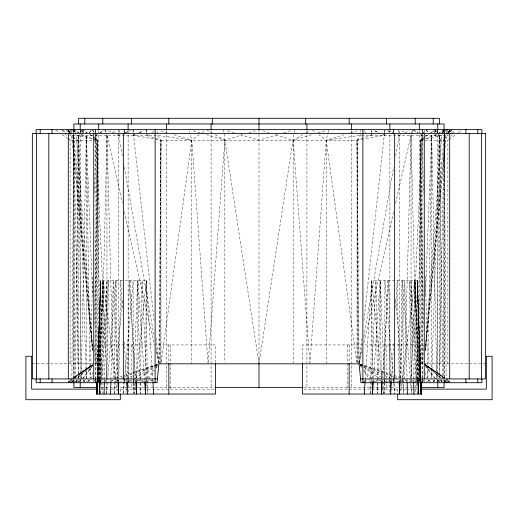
<?xml version="1.0" encoding="UTF-8"?>
<svg xmlns="http://www.w3.org/2000/svg" width="518" height="518" viewBox="0 0 518 518"><rect width="100%" height="100%" fill="white"/><g stroke="black" fill="none" stroke-linecap="round" stroke-linejoin="round"><path stroke-width="0.39" stroke-dasharray="2.59 1.94" d="M73.737 378.93L73.763 135.289L73.427 133.165M78.73 378.93L78.762 135.289L79.63 133.165M86.273 378.93L86.305 135.289L92.586 295.027M95.882 378.93L95.908 135.289L94.781 133.398M106.948 378.93L106.967 135.289L106.417 133.165M160.308 363.824L160.962 140.203L157.349 135.289L157.077 129.623M102.881 394.043L102.927 380.38M102.927 379.577L103.237 280.717L117.185 390.85M96.322 363.824L97.565 140.203L93.357 136.765M123.29 393.24L123.368 380.38M159.622 363.824L160.962 140.203L146.879 135.289L146.536 133.165M444.573 133.165L444.237 135.289L443.032 378.93L439.238 135.289L438.37 133.165M73.362 133.165L73.763 135.289L71.86 378.93L92.593 364.711L73.796 378.017M145.603 381.986L145.616 380.38M145.616 379.577L146.283 280.717L100.518 280.717M370.681 393.24L370.817 378.775M370.823 377.972L371.717 280.717L417.482 280.717M95.092 363.824L97.565 140.203L89.608 134.686M114.187 393.24L114.361 378.775M114.368 377.972L115.52 280.717L107.614 379.577M136.687 381.986L136.726 378.775M136.733 377.972L137.911 280.717L144.548 379.577M140.365 394.043L140.566 380.38M140.579 379.577L142.036 280.717L146.575 377.972M400.576 381.986L400.621 378.775M400.634 377.972L401.981 280.717M74.98 378.127L78.762 135.289L79.746 133.165M94.535 324.268L97.565 140.203L82.77 135.289L81.449 134.479L82.77 135.289L82.595 133.165M106.468 393.24L106.727 378.775M106.747 377.972L108.495 280.717L101.683 379.577M127.538 381.986L127.59 378.775M127.603 377.972L129.209 280.717L135.606 379.577M98.957 378.775L98.899 381.986L99.08 378.775M98.977 377.972L100.79 280.717L97.067 379.577M81.229 378.127L86.305 135.289L90.138 378.127L92.593 275.667M98.673 381.986L98.705 380.38M98.724 379.577L100.712 280.717L97.073 381.986L97.17 378.775M118.751 381.986L118.816 378.775M118.829 377.972L120.778 280.717L122.358 308.048M444.638 133.165L444.237 135.289L439.29 378.127L439.238 135.289L438.254 133.165M416.86 378.93L422.092 135.289L423.219 133.398M94.535 193.376L95.908 135.289L94.632 133.398M100.706 393.24L100.764 390.831M100.978 381.986L101.055 378.775M101.159 378.127L106.967 135.289L106.209 133.165M110.871 381.986L110.91 380.38M110.93 379.577L113.222 280.717L117.832 379.577M377.635 394.043L377.965 380.38M377.985 379.577L380.38 280.717L384.239 377.972M104.416 381.986L104.461 380.38M104.481 379.577L107.077 280.717L100.518 377.972M404.61 378.93L411.033 135.289L411.583 133.165M99.793 381.986L99.838 380.38M99.864 379.577L102.784 280.717L97.727 377.972M97.662 381.986L97.76 378.775M97.785 377.972L100.783 280.717M97.293 381.986L97.345 380.38M97.371 379.577L100.634 280.717L97.203 377.972M96.976 381.986L97.034 380.38M383.398 393.24L383.935 378.775M383.967 377.972L387.574 280.717M133.728 378.775L133.152 393.24L133.12 378.775M133.761 377.972L137.62 280.717L139.977 377.972M422.151 378.127L423.452 345.046M425.414 295.027L431.695 135.289L436.784 378.93L439.238 135.289L431.753 378.127L431.695 135.289L427.849 378.93L425.407 275.667M99.158 381.986L99.223 380.38M99.255 379.577L103.237 280.717L99.113 377.972M444.198 380.445L444.14 381.954L444.094 378.723M420.804 134.479L422.092 135.289L411.085 378.127L411.033 135.289L409.647 134.622M370.674 394.043L371.315 380.38L371.691 381.954M371.348 379.577L375.964 280.717L377.395 377.972M400.058 381.986L400.207 378.775M400.239 377.972L404.778 280.717L407.07 379.577M76.178 381.954L76.256 380.445M360.923 129.623L360.651 135.289L357.038 140.203L357.038 363.824M384.531 133.165L363.901 320.519M384.57 132.459L384.706 129.623M97.52 381.986L97.688 378.775M97.947 381.986L98.031 380.38M98.077 379.577L103.451 280.717M391.355 381.986L391.543 378.775M391.589 377.972L393.686 341.802M395.642 308.048L397.222 280.717L399.203 379.577M382.239 381.986L382.446 378.775M382.498 377.972L388.791 280.717L390.423 379.577M365.067 381.986L365.177 380.38M365.229 379.577L371.717 280.717L382.129 381.986M100.246 381.986L100.466 378.775M373.29 381.986L373.504 378.775M373.556 377.972L380.089 280.717L381.287 379.577M100.686 394.043L101.625 380.38M309.906 363.824L326.217 140.203L327.823 133.404M208.217 362.211L224.831 140.203L224.041 133.404M425.414 346.924L441.724 135.289L442.76 133.165M106.455 394.043L107.55 380.38M435.69 129.623L435.23 135.289L424.132 138.973M114.18 394.043L115.359 380.38M115.423 379.577L122.358 299.203M123.362 393.24L124.197 383.592M124.683 377.972L133.12 280.717L133.12 377.972M425.388 349.339L444.237 135.289L446.14 378.93M425.395 350.142L445.525 135.289M425.369 350.945L446.38 135.289L447.727 133.398L446.38 135.289L360.651 135.289L326.217 140.203L318.674 134.686M134.628 394.043L135.289 387.613M135.871 381.986L146.283 280.717L152.771 379.577M361.946 338.163L359.103 363.824L357.038 140.203L371.121 135.289L371.464 133.165M122.403 155.996L118.771 135.289L119.017 133.165M119.095 132.459L119.425 129.623M215.19 134.719L224.831 140.203L259 363.824L293.959 133.404M294.049 132.647L294.399 129.623M384.693 133.165L384.434 135.289L364.083 138.941M384.777 132.459L385.12 129.623M400.815 390.85L414.763 280.717L418.952 379.577M371.4 133.165L371.121 135.289L369.761 134.531M371.49 132.459L371.853 129.623M161.182 362.218L191.783 140.203L190.177 133.404M91.68 378.93L92.605 372.571M133.145 381.954L133.385 380.445M444.684 132.459L445.137 129.623L441.919 132.712M371.581 132.459L371.807 131.041M361.901 347.895L359.103 363.824L361.965 351.217M363.856 336.752L393.635 167.139M395.597 155.996L399.229 135.289L398.983 133.165M444.774 132.459L445.318 129.623M146.309 381.954L146.633 380.445M363.934 342.547L393.667 211.732M395.635 203.062L411.033 135.289L416.964 379.577M328.004 132.647L328.716 129.623M441.55 381.954L441.919 380.445M411.765 132.459L412.496 129.623M411.538 133.871L412.548 131.041M147.494 382.711L148.323 380.445M79.914 132.459L81.067 129.623L83.689 132.459M105.219 382.711L106.371 380.193M80.07 132.459L81.378 129.623L83.838 132.459M442.404 133.871L443.758 131.041M443.104 132.459L444.476 129.623M77.117 363.824L77.117 140.203L80.581 133.152M80.925 132.446L82.31 129.623L82.537 132.459M136.441 382.083L137.464 380.193M433.262 382.083L434.388 380.193M423.601 132.77L425.485 129.623L428.872 132.712M148.873 378.93L154.105 371.05M155.847 368.421L158.029 365.138M422.941 134.032L425.071 130.886M111.253 382.083L112.535 380.193M98.97 382.083L100.272 380.193M87.956 382.083L89.277 380.193M448.174 132.77L450.42 129.623L448.174 131.682M433.339 382.083L434.699 380.193M78.471 382.711L80.303 380.193M448.206 132.77L450.492 129.623M82.861 378.93L92.508 365.714M82.874 378.302L92.45 365.714M447.869 363.824L447.869 140.203L448.834 138.96M450.757 136.467L452.195 134.602M452.674 133.981L455.076 130.866M147.462 378.302L153.924 370.117M155.912 367.599L157.906 365.08M71.963 382.711L73.964 380.193M449.035 130.886L448.031 132.142L450.077 129.623M436.512 382.174L438.351 380.011M92.644 382.711L94.49 380.549M434.162 132.459L436.622 129.623L437.93 132.459M68.395 382.711L69.885 381.093M434.311 132.459L435.884 130.756M68.363 382.174L69.988 380.549M452.11 129.623L448.517 132.712L452.104 129.623L449.242 132.459L450.958 130.756M89.193 132.459L92.081 129.623L94.205 132.77M69.658 381.093L68.557 382.174L69.768 381.093M441.996 132.712L444.211 130.653M89.128 132.712L92.515 129.623L94.399 132.77M448.219 131.682L449.359 130.653M85.192 379.875L81.941 382.711L79.649 380.011M77.538 377.894L92.677 364.866L76.923 377.926M485.644 363.824L420.435 363.824L420.435 140.203L427.771 134.479M68.408 382.239L70.163 380.821M77.519 379.875L73.893 382.711L73.802 380.445M72.034 381.766L74.488 379.875M75 377.991L92.625 364.769M92.631 350.945L71.62 135.289L70.273 133.398L71.62 135.289L157.349 135.289L191.783 140.203L199.326 134.686M201.845 132.841L205.614 130.083M139.439 377.991L154.358 367.126M155.005 366.653L158.249 364.296M449.184 139.284L455.756 134.686M458.385 132.841L461.007 131.002M440.883 363.824L440.883 140.203L448.789 134.686M451.424 132.841L454.066 131.002M73.433 378.017L92.567 364.737L72.928 378.043M421.678 363.824L420.435 140.203L428.392 134.686M431.047 132.841L435.029 130.083L430.413 132.861M77.914 381.87L80.471 380.193M97.196 134.479L95.908 135.289L101.12 378.127M99.78 132.861L104.299 130.031M71.588 381.87L74.301 380.193M134.984 378.114L155.484 365.863M156.164 365.455L158.217 364.232M426.631 381.954L429.817 380.063M97.28 134.479L95.908 135.289L106.915 378.127M100.019 132.861L103.445 130.84M71.685 380.821L72.999 380.063M86.428 381.954L89.711 380.063M275.705 134.797L293.169 140.203L302.81 134.719M306.248 132.757L309.693 130.801M76.14 382.711L80.847 380.063M148.239 134.531L146.879 135.289L146.6 133.165M151.638 132.647L154.358 131.132M113.371 378.127L106.967 135.289L108.353 134.622M112.523 132.621L115.993 130.957M363.655 381.449L366.394 380.193M126.029 378.93L153.788 366.174M154.513 365.837L158.165 364.16M135.03 134.622L133.566 135.289L154.099 320.519M139.4 132.621L143.046 130.957M134.965 134.661L133.566 135.289L133.307 133.165M139.161 132.77L143.35 130.886M422.261 381.449L425.051 380.193M400.705 134.661L399.229 135.289L397.779 134.725M405.128 132.77L409.55 130.886M73.388 382.129L78.367 380.095M371.943 382.129L376.981 380.095M414.219 382.129L419.243 380.095M117.295 134.661L118.771 135.289L120.254 134.693M125.453 132.608L129.908 130.814M118.771 135.289L120.221 134.725M125.304 132.737L130.394 130.756M408.663 382.129L413.882 380.095M121.044 378.075L158.897 363.824L160.962 140.203L133.566 135.289L133.469 133.165M384.058 381.902L389.096 380.011M363.811 381.63L368.149 380.011M396.574 381.902L401.69 380.011M422.908 363.824L420.435 140.203L423.394 139.219M115.663 378.179L158.139 364.076M401.444 381.999L407.355 380.115M206.281 134.686L224.831 140.203L242.294 134.797M249.126 132.679L255.206 130.801M326.217 363.824L326.217 140.203L343.952 134.797M350.9 132.679L357.07 130.801M374.067 382.044L380.698 380.044M277.467 134.686L259 140.203L240.533 134.686M283.624 132.841L290.546 130.776M293.169 363.824L293.169 140.203L311.719 134.686M317.897 132.841L324.851 130.776M385.722 382.511L394.729 380.128M423.465 324.268L420.435 140.203L441.724 135.289M363.299 139.083L357.038 140.203L160.962 140.203L160.962 363.824M32.356 363.824L97.565 363.824L97.565 140.203L70.131 140.203L68.156 138.824M420.435 140.203L447.869 140.203M101.088 387.619L117.01 387.619M120.17 387.619L126.534 387.619M128.121 387.619L214.29 387.619M303.71 387.619L389.879 387.619M391.466 387.619L397.83 387.619M400.99 387.619L418.499 387.619M100.764 389.135L104.766 389.135M105.452 389.135L111.156 389.135M111.7 389.135L213.96 389.135M304.04 389.135L406.3 389.135M406.844 389.135L412.548 389.135M413.235 389.135L417.236 389.135M92.243 138.973L76.275 135.289L75.239 133.165L76.275 135.289L92.586 346.924M93.007 139.148L97.565 140.203M123.271 380.128L130.776 382.116M227.454 130.776L234.376 132.841M193.149 130.776L200.103 132.841M137.302 380.044L143.933 382.044M160.93 130.801L167.1 132.679M174.048 134.797L191.783 140.203L208.094 363.824M262.794 130.801L268.874 132.679M110.645 380.115L116.556 381.999M359.861 364.076L402.337 378.179M116.31 380.011L122.883 382.439M149.851 380.011L154.189 381.63M128.904 380.011L133.942 381.902M396.956 378.075L359.861 364.109L363.487 365.837M387.606 130.756L392.696 132.737M104.118 380.095L110.826 382.711M388.092 130.814L392.547 132.608M397.746 134.693L399.229 135.289L399.229 378.127M141.019 380.095L146.057 382.129M98.757 380.095L103.781 382.129M439.633 380.095L446.037 382.711M108.45 130.886L112.872 132.77M374.65 130.886L378.839 132.77M383.035 134.661L384.434 135.289L382.97 134.622M92.949 380.193L95.739 381.449M96.439 381.766L98.537 382.711M374.954 130.957L378.6 132.621M364.212 366.174L391.971 378.93M151.606 380.193L154.345 381.449M402.007 130.957L405.477 132.621M363.642 131.132L366.362 132.647M437.153 380.063L440.514 381.954M206.928 130.018L211.752 132.757M445.001 380.063L446.315 380.821M428.289 380.063L431.572 381.954M413.183 130.031L417.981 132.861M420.72 134.479L422.092 135.289L423.465 193.376M88.183 380.063L91.369 381.954M359.783 364.232L363.202 366.271M363.882 366.679L383.016 378.114M87.587 132.861L82.971 130.031L86.953 132.841M90.229 134.479L92.754 136.273M443.699 380.193L446.412 381.87M413.701 130.031L418.22 132.861M437.529 380.193L441.368 382.711M444.567 378.017L425.433 364.737L445.072 378.043M425.407 364.711L444.845 378.043M62.62 130.083L66.576 132.841M69.211 134.686L77.117 140.203M55.679 130.083L59.615 132.841M62.244 134.686L67.502 138.364M444.204 378.017L424.112 363.824L443 377.991M359.751 364.296L362.995 366.653M363.642 367.126L379.856 378.93M312.386 130.083L316.155 132.841M443.512 379.875L445.966 381.766M440.481 379.875L443.499 382.239M447.837 380.821L449.592 382.239M441.077 377.926L425.323 364.827L440.462 377.894M432.808 379.875L435.515 382.239M69.781 131.682L67.508 129.623L69.794 132.77M67.58 129.623L69.826 131.682M448.232 381.093L449.404 382.174M76.004 132.712L72.682 129.623L73.226 132.459M72.863 129.623L76.081 132.712M448.342 381.093L449.993 382.711M425.919 129.623L428.807 132.459M448.012 380.549L449.637 382.174M448.115 381.093L449.106 382.174M423.51 380.549L424.896 382.174M67.923 129.623L69.943 132.142L68.965 130.886M444.036 380.193L445.538 382.083M360.094 365.08L362.088 367.599M364.076 370.117L370.538 378.302M61.959 129.623L64.362 132.737M64.841 133.359L67.243 136.467M69.166 138.96L70.131 140.203L70.131 363.824M425.55 365.714L435.606 378.93M425.492 365.714L434.68 378.302M437.697 380.193L439.07 382.083M83.301 380.193L84.661 382.083M68.48 130.886L69.826 132.77M428.723 380.193L430.044 382.083M417.728 380.193L419.03 382.083M405.464 380.193L406.747 382.083M359.971 365.138L362.153 368.421M363.895 371.05L368.693 378.276M83.612 380.193L84.738 382.083M380.536 380.193L381.559 382.083M436.383 131.035L437.768 133.858M438.111 134.563L440.883 140.203M73.524 129.623L74.896 132.459M73.562 129.623L74.916 132.459M411.629 380.193L412.49 382.083M436.933 129.623L438.086 132.459M369.677 380.445L370.228 381.954M104.94 129.623L105.957 132.459M105.504 129.623L106.235 132.459M76.081 380.445L76.632 382.711M189.64 131.132L189.996 132.647M106.967 135.289L122.365 203.062M124.333 211.732L154.066 342.547M156.035 351.217L158.897 363.824L156.054 338.163M124.365 167.139L154.144 336.752M156.099 347.895L158.618 362.231M145.959 129.623L146.419 132.459M73.09 131.041L73.316 132.459M384.615 380.445L384.855 381.954M425.395 372.571L426.204 378.14M326.217 140.203L356.818 362.218M146.147 129.623L146.51 132.459M132.88 129.623L133.223 132.459M223.601 129.623L223.951 132.647M398.575 129.623L398.905 132.459M382.711 387.613L383.372 394.043M72.475 135.289L92.605 350.142M74.968 378.93L73.763 135.289L92.612 349.339M395.642 299.203L402.434 377.972M402.505 378.775L403.755 393.24M393.317 377.972L384.88 280.717L384.88 377.972M393.803 383.592L394.71 394.043L394.632 380.38M410.262 377.972L402.48 280.717L403.651 379.577M410.327 378.775L411.48 393.24M293.169 140.203L309.783 362.211M416.207 377.972L409.505 280.717L411.286 379.577M416.265 378.775L417.262 393.24M417.586 379.577L410.923 280.717L413.519 379.577M417.644 380.38L417.754 381.986M144.606 380.38L144.71 381.986M152.823 380.38L152.933 381.986M135.658 380.38L135.761 381.986M124.314 341.802L126.502 379.577M126.547 380.38L126.645 381.986M414.549 280.717L419.839 377.972M419.878 378.775L420.053 381.986M420.357 379.577L415.216 280.717L418.091 377.972M420.396 380.38L420.48 381.986M441.744 380.445L441.822 381.954M133.294 129.623L133.43 132.459M146.613 378.775L147.287 393.24M117.871 380.38L117.942 381.986M418.991 380.38L419.056 381.986M418.745 379.577L414.763 280.717L415.073 379.577M418.777 380.38L418.842 381.986M384.272 378.775L384.848 393.24L384.88 378.775M94.548 345.046L95.849 378.127M417.288 280.717L420.946 379.577M420.972 380.38L421.03 381.986L420.907 378.775M420.875 377.972L417.217 280.717L419.327 381.986M130.426 280.717L134.032 377.972M134.065 378.775L134.602 393.24M420.856 379.577L417.366 280.717L420.577 377.972M420.881 380.38L420.94 381.986L420.804 378.775M420.778 377.972L417.21 280.717L420.266 379.577M420.603 378.775L420.707 381.986M420.286 380.38L420.338 381.986M86.247 378.127L78.762 135.289L81.216 378.93M418.117 378.775L418.207 381.986M413.539 380.38L413.584 381.986M416.984 380.38L417.022 381.986M417.236 390.831L417.314 394.043M139.996 378.775L140.346 393.24M407.09 380.38L407.129 381.986M73.763 135.289L78.71 378.127M399.216 380.38L399.248 381.986M411.298 380.38L411.545 394.043M390.436 380.38L390.462 381.986M377.408 378.775L377.622 393.24M116.019 280.717L117.366 377.972M117.379 378.775L117.424 381.986M381.293 380.38L381.313 381.986M403.658 380.38L403.82 394.043M146.283 280.717L147.19 379.577M147.196 380.38L147.326 394.043M371.717 280.717L372.384 379.577M372.384 380.38L372.397 381.986M358.378 363.824L357.038 140.203L357.692 363.824M415.073 380.38L415.119 394.043M444.237 135.289L444.263 378.127M444.094 130.426L444.094 377.913M437.788 130.426L437.788 381.96M422.092 135.289L422.118 378.127M420.538 377.881L420.538 344.936L302.441 344.936L302.441 362.645M420.538 378.684L420.538 381.902M419.295 130.426L419.295 377.913M419.295 378.723L419.295 381.96M417.236 344.936L417.236 377.881M417.236 378.684L417.236 381.902M399.229 131.041L399.229 133.871M399.229 380.445L399.229 381.954M397.662 389.135L397.662 393.343M389.879 130.426L389.879 381.96M389.471 344.936L389.471 379.552M389.471 380.354L389.471 394.043M386.855 344.936L386.855 379.487M386.855 380.29L386.855 383.508M386.855 384.311L386.855 389.135M351.547 130.426L351.547 387.619M349.151 344.936L349.151 362.645M347.695 344.936L347.695 389.135M306.909 130.426L306.909 387.619M259 129.623L259 363.824M224.831 140.203L224.831 362.211M215.559 362.645L215.559 344.936L97.462 344.936L97.462 381.902M211.091 130.426L211.091 387.619M191.783 140.203L191.783 363.824M170.305 344.936L170.305 389.135M168.849 344.936L168.849 362.645M166.453 130.426L166.453 387.619M131.145 344.936L131.145 379.487M131.145 380.29L131.145 383.508M131.145 384.311L131.145 389.135M128.529 344.936L128.529 379.552M128.529 380.354L128.529 394.043M128.121 130.426L128.121 377.913M128.121 378.723L128.121 381.96M120.338 389.135L120.338 393.343M118.771 129.623L118.771 132.459M118.771 133.165L118.771 378.127M118.771 380.445L118.771 381.954M100.764 344.936L100.764 381.902M98.705 130.426L98.705 377.913M98.705 378.723L98.705 381.96M80.212 130.426L80.212 377.913M80.212 378.723L80.212 381.96M73.906 130.426L73.906 377.913M73.906 378.723L73.906 381.96M436.551 134.479L435.23 135.289L436.551 134.479M443.777 130.031L439.18 132.861L443.816 130.031M78.807 132.861L74.184 130.031L78.82 132.861M69.483 132.712L65.89 129.623L69.483 132.712"/><path stroke-width="0.78" d="M145.597 382.789L145.519 394.043L144.768 382.789M136.674 382.789L136.538 394.043L135.813 382.789M127.525 382.789L127.344 394.043L126.69 382.789M118.732 382.789L118.505 394.043L117.981 382.789M110.593 394.043L110.852 382.789M104.099 394.043L104.396 382.789M99.767 382.789L99.437 394.043L100.194 382.789M97.267 382.789L96.892 394.043L97.475 382.789M96.704 389.219L96.795 386.81M400.019 382.789L399.495 394.043L399.268 382.789M391.31 382.789L390.656 394.043L390.475 382.789M382.187 382.789L381.462 394.043L381.326 382.789M364.277 394.043L365.015 382.789M373.232 382.789L372.481 394.043L372.403 382.789M157.446 378.93L32.356 378.93L32.356 133.398L485.644 133.398L485.644 378.93L360.554 378.93M97.326 387.619L73.906 387.619L73.906 382.77M215.087 387.619L302.913 387.619M420.674 387.619L444.094 387.619L444.094 382.77M97.462 389.135L31.669 389.135L31.669 356.267L25.9 356.267L25.9 399.708L120.338 399.708L120.338 394.043M420.538 389.135L486.331 389.135L486.331 356.267L492.1 356.267L492.1 399.708L397.662 399.708L397.662 394.043M96.529 394.043L215.559 394.043L215.559 363.416M421.542 394.043L302.441 394.043L302.441 363.416M417.806 382.789L418.563 394.043L418.233 382.789M152.985 382.789L153.723 394.043M420.525 382.789L421.108 394.043L420.733 382.789M413.604 382.789L413.901 394.043M407.148 382.789L407.407 394.043M481.87 133.398L481.87 129.623L36.13 129.623L36.13 133.398M481.87 378.93L481.87 382.711L360.923 382.711L359.103 363.824L158.897 363.824L157.077 382.711L36.13 382.711L36.13 378.93M481.462 133.398L481.462 378.93M477.816 129.623L477.816 133.398M477.816 378.93L477.816 382.711M469.198 133.398L469.198 378.93M465.928 129.623L465.928 133.398M465.928 378.93L465.928 382.711M449.689 133.398L449.689 378.93M447.015 129.623L447.015 133.398M447.015 378.93L447.015 382.711M444.094 129.617L444.094 123.957L73.906 123.957L73.906 129.617M439.374 123.957L439.374 118.292L78.626 118.292L78.626 123.957M437.788 123.957L437.788 129.617M437.788 382.77L437.788 387.619M433.223 118.292L433.223 123.957M424.261 133.398L424.261 378.93M422.371 129.623L422.371 133.398M422.371 378.93L422.371 382.711M419.295 123.957L419.295 129.617M415.209 118.292L415.209 123.957M394.651 133.398L394.651 378.93M393.674 129.623L393.674 133.398M393.674 378.93L393.674 382.711M389.879 123.957L389.879 129.617M386.545 118.292L386.545 123.957M362.878 129.623L362.878 382.711M351.547 123.957L351.547 129.617M349.184 118.292L349.184 123.957M349.151 363.455L349.151 394.043M306.909 123.957L306.909 129.617M305.685 118.292L305.685 123.957M259 118.292L259 129.617M259 363.358L259 387.619M212.315 118.292L212.315 123.957M211.091 123.957L211.091 129.617M168.816 118.292L168.816 123.957M168.849 363.455L168.849 394.043M166.453 123.957L166.453 129.617M155.122 129.623L155.122 382.711M131.455 118.292L131.455 123.957M128.121 123.957L128.121 129.617M124.326 129.623L124.326 133.398M124.326 378.93L124.326 382.711M123.349 133.398L123.349 378.93M102.791 118.292L102.791 123.957M98.705 123.957L98.705 129.617M95.629 129.623L95.629 133.398M95.629 378.93L95.629 382.711M93.739 133.398L93.739 378.93M84.777 118.292L84.777 123.957M80.212 123.957L80.212 129.617M80.212 382.77L80.212 387.619M70.985 129.623L70.985 133.398M70.985 378.93L70.985 382.711M68.311 133.398L68.311 378.93M52.072 129.623L52.072 133.398M52.072 378.93L52.072 382.711M48.802 133.398L48.802 378.93M40.184 129.623L40.184 133.398M40.184 378.93L40.184 382.711M36.538 133.398L36.538 378.93M97.028 382.789L96.633 394.043L97.047 382.789M421.302 389.219L421.212 386.81L421.296 389.219M421.367 394.043L420.972 382.789L421.367 394.043"/></g></svg>
